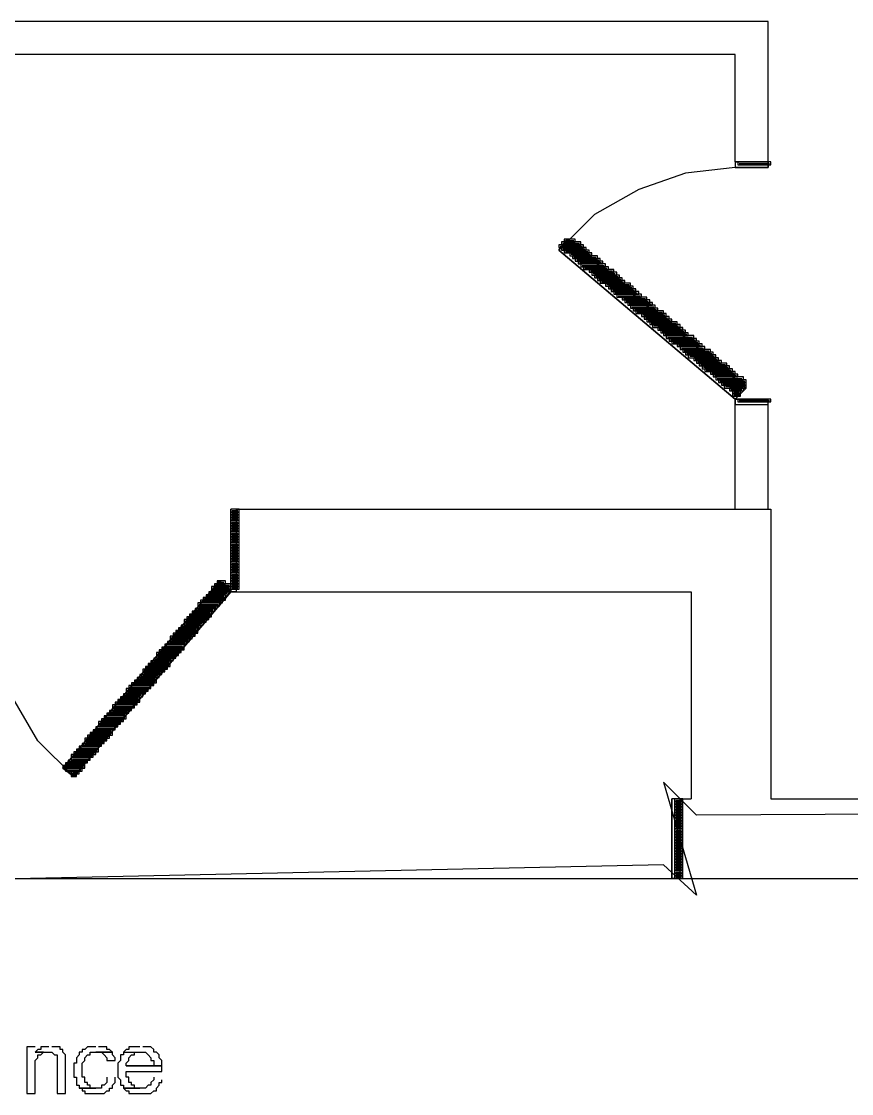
# Model space of a CAD drawing. Header units: millimetres. Extents: x 32 to 412, y 50 to 564.
# Drawn here: x 116.19 to 141.72, y 120.48 to 153.45 of the extents above; entities that cross this region are included whole.
import ezdxf

# ---------------------------------------------------------------- set-up
doc = ezdxf.new("R2010")
doc.units = ezdxf.units.MM
doc.layers.add('lease-plan', color=7, linetype='CONTINUOUS')

msp = doc.modelspace()

# ---------------------------------------------------------------- linework, layer by layer
at = {"layer": 'lease-plan', "color": 7}
for points in [[(139.153, 153.447), (92.627, 153.447)], [(139.153, 149.125), (139.153, 153.447)], [(138.136, 152.43), (92.627, 152.43)], [(138.136, 149.125), (138.136, 152.43)], [(138.136, 149.125), (139.153, 149.125)], [(138.136, 148.955), (139.153, 148.955), (139.153, 149.125), (138.136, 149.125), (138.136, 148.955), (138.136, 148.955), (139.153, 148.955), (139.153, 149.125), (138.136, 149.125), (138.136, 148.955), (138.136, 148.955)], [(138.136, 149.125), (138.136, 148.955)], [(138.22, 149.04), (139.237, 149.04), (139.237, 149.125), (138.22, 149.125), (138.22, 149.04), (138.22, 149.04)], [(138.263, 149.082), (139.195, 149.082)], [(139.153, 149.125), (139.153, 148.955)], [(139.153, 148.955), (138.136, 148.955), (136.61, 148.786), (135.17, 148.277), (133.814, 147.514), (132.712, 146.413)], [(138.136, 141.837), (132.712, 146.413), (132.966, 146.752), (138.475, 142.175), (138.136, 141.837), (138.136, 141.837)], [(132.712, 146.413), (132.966, 146.752), (138.475, 142.175), (138.136, 141.837), (132.712, 146.413), (138.136, 141.837)], [(138.475, 142.175), (132.966, 146.752), (132.712, 146.413)], [(132.881, 146.667), (133.22, 146.667), (133.22, 146.752), (132.881, 146.752), (132.881, 146.667), (132.881, 146.667)], [(132.924, 146.709), (133.178, 146.709)], [(132.712, 146.498), (133.475, 146.498), (133.475, 146.582), (132.712, 146.582), (132.712, 146.498), (132.712, 146.498)], [(132.753, 146.54), (133.431, 146.54)], [(132.797, 146.582), (133.39, 146.582), (133.39, 146.667), (132.797, 146.667), (132.797, 146.582), (132.797, 146.582)], [(132.797, 146.413), (133.559, 146.413), (133.559, 146.498), (132.797, 146.498), (132.797, 146.413), (132.797, 146.413)], [(132.838, 146.625), (133.346, 146.625)], [(132.838, 146.455), (133.516, 146.455)], [(132.881, 146.328), (133.644, 146.328), (133.644, 146.413), (132.881, 146.413), (132.881, 146.328), (132.881, 146.328)], [(132.923, 146.37), (133.601, 146.37)], [(133.051, 146.243), (133.729, 146.243), (133.729, 146.328), (133.051, 146.328), (133.051, 146.243), (133.051, 146.243)], [(133.093, 146.286), (133.686, 146.286)], [(133.136, 146.159), (133.898, 146.159), (133.898, 146.243), (133.136, 146.243), (133.136, 146.159), (133.136, 146.159)], [(133.177, 146.201), (133.855, 146.201)], [(133.22, 146.074), (133.983, 146.074), (133.983, 146.159), (133.22, 146.159), (133.22, 146.074), (133.22, 146.074)], [(133.262, 146.116), (133.94, 146.116)], [(133.305, 145.989), (134.068, 145.989), (134.068, 146.074), (133.305, 146.074), (133.305, 145.989), (133.305, 145.989)], [(133.347, 146.031), (134.024, 146.031)], [(133.39, 145.904), (134.153, 145.904), (134.153, 145.989), (133.39, 145.989), (133.39, 145.904), (133.39, 145.904)], [(133.431, 145.947), (134.109, 145.947)], [(133.475, 145.82), (134.237, 145.82), (134.237, 145.904), (133.475, 145.904), (133.475, 145.82), (133.475, 145.82)], [(133.516, 145.862), (134.194, 145.862)], [(133.644, 145.735), (134.407, 145.735), (134.407, 145.82), (133.644, 145.82), (133.644, 145.735), (133.644, 145.735)], [(133.686, 145.777), (134.363, 145.777)], [(133.729, 145.65), (134.492, 145.65), (134.492, 145.735), (133.729, 145.735), (133.729, 145.65), (133.729, 145.65)], [(133.77, 145.692), (134.448, 145.692)], [(133.814, 145.565), (134.576, 145.565), (134.576, 145.65), (133.814, 145.65), (133.814, 145.565), (133.814, 145.565)], [(133.855, 145.608), (134.533, 145.608)], [(133.898, 145.481), (134.661, 145.481), (134.661, 145.565), (133.898, 145.565), (133.898, 145.481), (133.898, 145.481)], [(133.94, 145.523), (134.618, 145.523)], [(133.983, 145.396), (134.746, 145.396), (134.746, 145.481), (133.983, 145.481), (133.983, 145.396), (133.983, 145.396)], [(134.025, 145.438), (134.702, 145.438)], [(134.153, 145.311), (134.915, 145.311), (134.915, 145.396), (134.153, 145.396), (134.153, 145.311), (134.153, 145.311)], [(134.194, 145.353), (134.872, 145.353)], [(134.237, 145.226), (135, 145.226), (135, 145.311), (134.237, 145.311), (134.237, 145.226), (134.237, 145.226)], [(134.279, 145.269), (134.956, 145.269)], [(134.322, 145.142), (135.085, 145.142), (135.085, 145.226), (134.322, 145.226), (134.322, 145.142), (134.322, 145.142)], [(134.364, 145.184), (135.041, 145.184)], [(134.407, 145.057), (135.17, 145.057), (135.17, 145.142), (134.407, 145.142), (134.407, 145.057), (134.407, 145.057)], [(134.448, 145.099), (135.126, 145.099)], [(134.492, 144.972), (135.254, 144.972), (135.254, 145.057), (134.492, 145.057), (134.492, 144.972), (134.492, 144.972)], [(134.533, 145.014), (135.211, 145.014)], [(134.661, 144.887), (135.424, 144.887), (135.424, 144.972), (134.661, 144.972), (134.661, 144.887), (134.661, 144.887)], [(134.703, 144.93), (135.38, 144.93)], [(134.746, 144.803), (135.509, 144.803), (135.509, 144.887), (134.746, 144.887), (134.746, 144.803), (134.746, 144.803)], [(134.787, 144.845), (135.465, 144.845)], [(134.831, 144.718), (135.593, 144.718), (135.593, 144.803), (134.831, 144.803), (134.831, 144.718), (134.831, 144.718)], [(134.872, 144.76), (135.55, 144.76)], [(134.915, 144.633), (135.678, 144.633), (135.678, 144.718), (134.915, 144.718), (134.915, 144.633), (134.915, 144.633)], [(134.957, 144.675), (135.634, 144.675)], [(135, 144.548), (135.763, 144.548), (135.763, 144.633), (135, 144.633), (135, 144.548), (135, 144.548)], [(135.042, 144.591), (135.719, 144.591)], [(135.085, 144.464), (135.932, 144.464), (135.932, 144.548), (135.085, 144.548), (135.085, 144.464), (135.085, 144.464)], [(135.126, 144.506), (135.889, 144.506)], [(135.254, 144.379), (136.017, 144.379), (136.017, 144.464), (135.254, 144.464), (135.254, 144.379), (135.254, 144.379)], [(135.296, 144.421), (135.973, 144.421)], [(135.339, 144.294), (136.102, 144.294), (136.102, 144.379), (135.339, 144.379), (135.339, 144.294), (135.339, 144.294)], [(135.381, 144.337), (136.058, 144.337)], [(135.424, 144.209), (136.187, 144.209), (136.187, 144.294), (135.424, 144.294), (135.424, 144.209), (135.424, 144.209)], [(135.465, 144.252), (136.143, 144.252)], [(135.509, 144.125), (136.356, 144.125), (136.356, 144.209), (135.509, 144.209), (135.509, 144.125), (135.509, 144.125)], [(135.55, 144.167), (136.312, 144.167)], [(135.593, 144.04), (136.441, 144.04), (136.441, 144.125), (135.593, 144.125), (135.593, 144.04), (135.593, 144.04)], [(135.635, 144.082), (136.397, 144.082)], [(135.763, 143.955), (136.525, 143.955), (136.525, 144.04), (135.763, 144.04), (135.763, 143.955), (135.763, 143.955)], [(135.804, 143.998), (136.482, 143.998)], [(135.848, 143.87), (136.61, 143.87), (136.61, 143.955), (135.848, 143.955), (135.848, 143.87), (135.848, 143.87)], [(135.889, 143.913), (136.567, 143.913)], [(135.932, 143.786), (136.695, 143.786), (136.695, 143.87), (135.932, 143.87), (135.932, 143.786), (135.932, 143.786)], [(135.974, 143.828), (136.651, 143.828)], [(136.017, 143.701), (136.864, 143.701), (136.864, 143.786), (136.017, 143.786), (136.017, 143.701), (136.017, 143.701)], [(136.059, 143.743), (136.821, 143.743)], [(136.102, 143.616), (136.949, 143.616), (136.949, 143.701), (136.102, 143.701), (136.102, 143.616), (136.102, 143.616)], [(136.143, 143.659), (136.906, 143.659)], [(136.187, 143.531), (137.034, 143.531), (137.034, 143.616), (136.187, 143.616), (136.187, 143.531), (136.187, 143.531)], [(136.228, 143.574), (136.99, 143.574)], [(136.356, 143.447), (137.119, 143.447), (137.119, 143.531), (136.356, 143.531), (136.356, 143.447), (136.356, 143.447)], [(136.398, 143.489), (137.075, 143.489)], [(136.441, 143.362), (137.203, 143.362), (137.203, 143.447), (136.441, 143.447), (136.441, 143.362), (136.441, 143.362)], [(136.482, 143.404), (137.16, 143.404)], [(136.525, 143.277), (137.373, 143.277), (137.373, 143.362), (136.525, 143.362), (136.525, 143.277), (136.525, 143.277)], [(136.567, 143.32), (137.329, 143.32)], [(136.61, 143.192), (137.458, 143.192), (137.458, 143.277), (136.61, 143.277), (136.61, 143.192), (136.61, 143.192)], [(136.652, 143.235), (137.414, 143.235)], [(136.695, 143.108), (137.542, 143.108), (137.542, 143.192), (136.695, 143.192), (136.695, 143.108), (136.695, 143.108)], [(136.737, 143.15), (137.499, 143.15)], [(136.864, 143.023), (137.627, 143.023), (137.627, 143.108), (136.864, 143.108), (136.864, 143.023), (136.864, 143.023)], [(136.906, 143.065), (137.584, 143.065)], [(136.949, 142.938), (137.712, 142.938), (137.712, 143.023), (136.949, 143.023), (136.949, 142.938), (136.949, 142.938)], [(136.991, 142.981), (137.668, 142.981)], [(137.034, 142.853), (137.881, 142.853), (137.881, 142.938), (137.034, 142.938), (137.034, 142.853), (137.034, 142.853)], [(137.075, 142.896), (137.838, 142.896)], [(137.119, 142.769), (137.966, 142.769), (137.966, 142.853), (137.119, 142.853), (137.119, 142.769), (137.119, 142.769)], [(137.16, 142.811), (137.923, 142.811)], [(137.203, 142.684), (138.051, 142.684), (138.051, 142.769), (137.203, 142.769), (137.203, 142.684), (137.203, 142.684)], [(137.245, 142.726), (138.007, 142.726)], [(137.373, 142.599), (138.136, 142.599), (138.136, 142.684), (137.373, 142.684), (137.373, 142.599), (137.373, 142.599)], [(137.414, 142.642), (138.092, 142.642)], [(137.458, 142.514), (138.22, 142.514), (138.22, 142.599), (137.458, 142.599), (137.458, 142.514), (137.458, 142.514)], [(137.499, 142.557), (138.177, 142.557)], [(137.542, 142.43), (138.39, 142.43), (138.39, 142.514), (137.542, 142.514), (137.542, 142.43), (137.542, 142.43)], [(137.584, 142.472), (138.346, 142.472)], [(137.627, 142.345), (138.475, 142.345), (138.475, 142.43), (137.627, 142.43), (137.627, 142.345), (137.627, 142.345)], [(137.669, 142.387), (138.431, 142.387)], [(137.712, 142.26), (138.475, 142.26), (138.475, 142.345), (137.712, 142.345), (137.712, 142.26), (137.712, 142.26)], [(137.753, 142.303), (138.431, 142.303)], [(137.797, 142.175), (138.475, 142.175), (138.475, 142.26), (137.797, 142.26), (137.797, 142.175), (137.797, 142.175)], [(137.839, 142.218), (138.432, 142.218)], [(137.966, 142.091), (138.39, 142.091), (138.39, 142.175), (137.966, 142.175), (137.966, 142.091), (137.966, 142.091)], [(138.008, 142.133), (138.346, 142.133)], [(138.051, 142.006), (138.305, 142.006), (138.305, 142.091), (138.051, 142.091), (138.051, 142.006), (138.051, 142.006)], [(138.136, 141.837), (138.475, 142.175)], [(138.051, 141.921), (138.305, 141.921), (138.305, 142.006), (138.051, 142.006), (138.051, 141.921), (138.051, 141.921)], [(138.093, 142.048), (138.262, 142.048)], [(138.093, 141.964), (138.262, 141.964)], [(138.136, 141.667), (139.153, 141.667), (139.153, 141.837), (138.136, 141.837), (138.136, 141.667), (138.136, 141.667), (139.153, 141.667), (139.153, 141.837), (138.136, 141.837), (138.136, 141.667), (138.136, 141.667)], [(138.136, 141.667), (138.136, 141.837)], [(138.136, 141.837), (139.153, 141.837)], [(138.22, 141.752), (139.237, 141.752), (139.237, 141.837), (138.22, 141.837), (138.22, 141.752), (138.22, 141.752)], [(138.263, 141.794), (139.195, 141.794)], [(139.153, 141.667), (139.153, 141.837)], [(138.136, 138.447), (138.136, 141.667)], [(138.136, 141.667), (139.153, 141.667)], [(139.153, 138.447), (139.153, 141.667)], [(122.627, 138.362), (122.881, 138.362), (122.881, 138.447), (122.627, 138.447), (122.627, 138.362), (122.627, 138.362)], [(122.627, 135.904), (122.797, 135.904), (122.797, 138.447), (122.627, 138.447), (122.627, 135.904), (122.627, 135.904), (122.797, 135.904), (122.797, 138.447), (122.627, 138.447), (122.627, 135.904), (122.627, 135.904)], [(122.797, 138.447), (122.627, 138.447)], [(122.627, 135.904), (122.627, 138.447)], [(122.627, 138.277), (122.881, 138.277), (122.881, 138.362), (122.627, 138.362), (122.627, 138.277), (122.627, 138.277)], [(122.627, 138.192), (122.881, 138.192), (122.881, 138.277), (122.627, 138.277), (122.627, 138.192), (122.627, 138.192)], [(122.627, 138.108), (122.881, 138.108), (122.881, 138.192), (122.627, 138.192), (122.627, 138.108), (122.627, 138.108)], [(122.67, 138.404), (122.839, 138.404)], [(122.67, 138.32), (122.839, 138.32)], [(122.67, 138.235), (122.839, 138.235)], [(122.67, 138.15), (122.839, 138.15)], [(122.797, 138.447), (139.237, 138.447)], [(122.797, 135.904), (122.797, 138.447)], [(139.237, 138.447), (139.237, 129.548)], [(122.627, 138.023), (122.881, 138.023), (122.881, 138.108), (122.627, 138.108), (122.627, 138.023), (122.627, 138.023)], [(122.627, 137.938), (122.881, 137.938), (122.881, 138.023), (122.627, 138.023), (122.627, 137.938), (122.627, 137.938)], [(122.627, 137.853), (122.881, 137.853), (122.881, 137.938), (122.627, 137.938), (122.627, 137.853), (122.627, 137.853)], [(122.627, 137.769), (122.881, 137.769), (122.881, 137.853), (122.627, 137.853), (122.627, 137.769), (122.627, 137.769)], [(122.67, 138.065), (122.839, 138.065)], [(122.67, 137.981), (122.839, 137.981)], [(122.67, 137.896), (122.839, 137.896)], [(122.67, 137.811), (122.839, 137.811)], [(122.627, 137.684), (122.881, 137.684), (122.881, 137.769), (122.627, 137.769), (122.627, 137.684), (122.627, 137.684)], [(122.627, 137.599), (122.881, 137.599), (122.881, 137.684), (122.627, 137.684), (122.627, 137.599), (122.627, 137.599)], [(122.627, 137.514), (122.881, 137.514), (122.881, 137.599), (122.627, 137.599), (122.627, 137.514), (122.627, 137.514)], [(122.627, 137.43), (122.881, 137.43), (122.881, 137.514), (122.627, 137.514), (122.627, 137.43), (122.627, 137.43)], [(122.67, 137.726), (122.839, 137.726)], [(122.67, 137.642), (122.839, 137.642)], [(122.67, 137.557), (122.839, 137.557)], [(122.67, 137.472), (122.839, 137.472)], [(122.627, 137.345), (122.881, 137.345), (122.881, 137.43), (122.627, 137.43), (122.627, 137.345), (122.627, 137.345)], [(122.627, 137.26), (122.881, 137.26), (122.881, 137.345), (122.627, 137.345), (122.627, 137.26), (122.627, 137.26)], [(122.627, 137.175), (122.881, 137.175), (122.881, 137.26), (122.627, 137.26), (122.627, 137.175), (122.627, 137.175)], [(122.627, 137.091), (122.881, 137.091), (122.881, 137.175), (122.627, 137.175), (122.627, 137.091), (122.627, 137.091)], [(122.67, 137.387), (122.839, 137.387)], [(122.67, 137.303), (122.839, 137.303)], [(122.67, 137.218), (122.839, 137.218)], [(122.627, 137.006), (122.881, 137.006), (122.881, 137.091), (122.627, 137.091), (122.627, 137.006), (122.627, 137.006)], [(122.627, 136.921), (122.881, 136.921), (122.881, 137.006), (122.627, 137.006), (122.627, 136.921), (122.627, 136.921)], [(122.627, 136.837), (122.881, 136.837), (122.881, 136.921), (122.627, 136.921), (122.627, 136.837), (122.627, 136.837)], [(122.627, 136.752), (122.881, 136.752), (122.881, 136.837), (122.627, 136.837), (122.627, 136.752), (122.627, 136.752)], [(122.67, 137.133), (122.839, 137.133)], [(122.67, 137.048), (122.839, 137.048)], [(122.67, 136.964), (122.839, 136.964)], [(122.67, 136.879), (122.839, 136.879)], [(122.627, 136.667), (122.881, 136.667), (122.881, 136.752), (122.627, 136.752), (122.627, 136.667), (122.627, 136.667)], [(122.627, 136.582), (122.881, 136.582), (122.881, 136.667), (122.627, 136.667), (122.627, 136.582), (122.627, 136.582)], [(122.627, 136.498), (122.881, 136.498), (122.881, 136.582), (122.627, 136.582), (122.627, 136.498), (122.627, 136.498)], [(122.627, 136.413), (122.881, 136.413), (122.881, 136.498), (122.627, 136.498), (122.627, 136.413), (122.627, 136.413)], [(122.67, 136.794), (122.839, 136.794)], [(122.67, 136.709), (122.839, 136.709)], [(122.67, 136.625), (122.839, 136.625)], [(122.67, 136.54), (122.839, 136.54)], [(117.797, 130.226), (122.627, 135.904), (122.288, 136.243), (117.458, 130.481), (117.797, 130.226), (117.797, 130.226)], [(122.627, 135.904), (122.288, 136.243), (117.458, 130.481), (117.797, 130.226), (122.627, 135.904), (117.797, 130.226)], [(117.458, 130.481), (122.288, 136.243), (122.627, 135.904)], [(122.119, 136.074), (122.627, 136.074), (122.627, 136.159), (122.119, 136.159), (122.119, 136.074), (122.119, 136.074)], [(122.203, 136.159), (122.458, 136.159), (122.458, 136.243), (122.203, 136.243), (122.203, 136.159), (122.203, 136.159)], [(122.246, 136.201), (122.415, 136.201)], [(122.627, 136.328), (122.881, 136.328), (122.881, 136.413), (122.627, 136.413), (122.627, 136.328), (122.627, 136.328)], [(122.627, 136.243), (122.881, 136.243), (122.881, 136.328), (122.627, 136.328), (122.627, 136.243), (122.627, 136.243)], [(122.627, 136.159), (122.881, 136.159), (122.881, 136.243), (122.627, 136.243), (122.627, 136.159), (122.627, 136.159)], [(122.627, 136.074), (122.881, 136.074), (122.881, 136.159), (122.627, 136.159), (122.627, 136.074), (122.627, 136.074)], [(122.67, 136.455), (122.839, 136.455)], [(122.67, 136.37), (122.839, 136.37)], [(122.67, 136.286), (122.839, 136.286)], [(122.67, 136.201), (122.839, 136.201)], [(117.797, 130.226), (116.695, 131.328), (115.848, 132.769), (115.254, 134.294), (115.085, 135.904)], [(121.949, 135.82), (122.542, 135.82), (122.542, 135.904), (121.949, 135.904), (121.949, 135.82), (121.949, 135.82)], [(121.991, 135.862), (122.499, 135.862)], [(122.034, 135.989), (122.627, 135.989), (122.627, 136.074), (122.034, 136.074), (122.034, 135.989), (122.034, 135.989)], [(122.034, 135.904), (122.627, 135.904), (122.627, 135.989), (122.034, 135.989), (122.034, 135.904), (122.034, 135.904)], [(122.075, 136.031), (122.584, 136.031)], [(122.075, 135.947), (122.584, 135.947)], [(122.161, 136.116), (122.584, 136.116)], [(122.627, 135.989), (122.881, 135.989), (122.881, 136.074), (122.627, 136.074), (122.627, 135.989), (122.627, 135.989)], [(122.797, 135.904), (122.627, 135.904)], [(122.67, 136.116), (122.839, 136.116)], [(122.67, 136.031), (122.839, 136.031)], [(122.797, 135.904), (136.78, 135.904)], [(136.78, 135.904), (136.78, 129.548)], [(121.61, 135.481), (122.288, 135.481), (122.288, 135.565), (121.61, 135.565), (121.61, 135.481), (121.61, 135.481)], [(121.653, 135.523), (122.245, 135.523)], [(121.695, 135.565), (122.373, 135.565), (122.373, 135.65), (121.695, 135.65), (121.695, 135.565), (121.695, 135.565)], [(121.737, 135.608), (122.33, 135.608)], [(121.78, 135.65), (122.458, 135.65), (122.458, 135.735), (121.78, 135.735), (121.78, 135.65), (121.78, 135.65)], [(121.822, 135.692), (122.415, 135.692)], [(121.864, 135.735), (122.458, 135.735), (122.458, 135.82), (121.864, 135.82), (121.864, 135.735), (121.864, 135.735)], [(121.906, 135.777), (122.414, 135.777)], [(121.356, 135.142), (122.034, 135.142), (122.034, 135.226), (121.356, 135.226), (121.356, 135.142), (121.356, 135.142)], [(121.398, 135.184), (121.991, 135.184)], [(121.441, 135.226), (122.034, 135.226), (122.034, 135.311), (121.441, 135.311), (121.441, 135.226), (121.441, 135.226)], [(121.482, 135.269), (121.99, 135.269)], [(121.525, 135.311), (122.119, 135.311), (122.119, 135.396), (121.525, 135.396), (121.525, 135.311), (121.525, 135.311)], [(121.567, 135.353), (122.075, 135.353)], [(121.61, 135.396), (122.203, 135.396), (122.203, 135.481), (121.61, 135.481), (121.61, 135.396), (121.61, 135.396)], [(121.652, 135.438), (122.16, 135.438)], [(121.102, 134.803), (121.695, 134.803), (121.695, 134.887), (121.102, 134.887), (121.102, 134.803), (121.102, 134.803)], [(121.143, 134.845), (121.651, 134.845)], [(121.186, 134.972), (121.864, 134.972), (121.864, 135.057), (121.186, 135.057), (121.186, 134.972), (121.186, 134.972)], [(121.186, 134.887), (121.78, 134.887), (121.78, 134.972), (121.186, 134.972), (121.186, 134.887), (121.186, 134.887)], [(121.228, 134.93), (121.736, 134.93)], [(121.229, 135.015), (121.822, 135.015)], [(121.271, 135.057), (121.949, 135.057), (121.949, 135.142), (121.271, 135.142), (121.271, 135.057), (121.271, 135.057)], [(121.314, 135.099), (121.906, 135.099)], [(120.763, 134.464), (121.441, 134.464), (121.441, 134.548), (120.763, 134.548), (120.763, 134.464), (120.763, 134.464)], [(120.805, 134.506), (121.398, 134.506)], [(120.848, 134.548), (121.525, 134.548), (121.525, 134.633), (120.848, 134.633), (120.848, 134.548), (120.848, 134.548)], [(120.89, 134.591), (121.483, 134.591)], [(120.932, 134.633), (121.61, 134.633), (121.61, 134.718), (120.932, 134.718), (120.932, 134.633), (120.932, 134.633)], [(120.975, 134.675), (121.567, 134.675)], [(121.017, 134.718), (121.61, 134.718), (121.61, 134.803), (121.017, 134.803), (121.017, 134.718), (121.017, 134.718)], [(121.059, 134.76), (121.567, 134.76)], [(120.509, 134.125), (121.186, 134.125), (121.186, 134.209), (120.509, 134.209), (120.509, 134.125), (120.509, 134.125)], [(120.593, 134.209), (121.186, 134.209), (121.186, 134.294), (120.593, 134.294), (120.593, 134.209), (120.593, 134.209)], [(120.635, 134.252), (121.143, 134.252)], [(120.678, 134.294), (121.271, 134.294), (121.271, 134.379), (120.678, 134.379), (120.678, 134.294), (120.678, 134.294)], [(120.72, 134.336), (121.228, 134.336)], [(120.763, 134.379), (121.356, 134.379), (121.356, 134.464), (120.763, 134.464), (120.763, 134.379), (120.763, 134.379)], [(120.804, 134.421), (121.312, 134.421)], [(120.254, 133.786), (120.848, 133.786), (120.848, 133.87), (120.254, 133.87), (120.254, 133.786), (120.254, 133.786)], [(120.339, 133.955), (121.017, 133.955), (121.017, 134.04), (120.339, 134.04), (120.339, 133.955), (120.339, 133.955)], [(120.339, 133.87), (120.932, 133.87), (120.932, 133.955), (120.339, 133.955), (120.339, 133.87), (120.339, 133.87)], [(120.381, 133.998), (120.974, 133.998)], [(120.381, 133.913), (120.889, 133.913)], [(120.424, 134.04), (121.102, 134.04), (121.102, 134.125), (120.424, 134.125), (120.424, 134.04), (120.424, 134.04)], [(120.466, 134.082), (121.059, 134.082)], [(120.551, 134.167), (121.144, 134.167)], [(119.915, 133.447), (120.593, 133.447), (120.593, 133.531), (119.915, 133.531), (119.915, 133.447), (119.915, 133.447)], [(120, 133.531), (120.678, 133.531), (120.678, 133.616), (120, 133.616), (120, 133.531), (120, 133.531)], [(120.042, 133.574), (120.635, 133.574)], [(120.085, 133.616), (120.763, 133.616), (120.763, 133.701), (120.085, 133.701), (120.085, 133.616), (120.085, 133.616)], [(120.127, 133.659), (120.72, 133.659)], [(120.17, 133.701), (120.763, 133.701), (120.763, 133.786), (120.17, 133.786), (120.17, 133.701), (120.17, 133.701)], [(120.211, 133.743), (120.719, 133.743)], [(120.296, 133.828), (120.804, 133.828)], [(119.661, 133.108), (120.339, 133.108), (120.339, 133.192), (119.661, 133.192), (119.661, 133.108), (119.661, 133.108)], [(119.746, 133.192), (120.339, 133.192), (120.339, 133.277), (119.746, 133.277), (119.746, 133.192), (119.746, 133.192)], [(119.787, 133.235), (120.295, 133.235)], [(119.831, 133.277), (120.424, 133.277), (120.424, 133.362), (119.831, 133.362), (119.831, 133.277), (119.831, 133.277)], [(119.872, 133.32), (120.38, 133.32)], [(119.915, 133.362), (120.509, 133.362), (120.509, 133.447), (119.915, 133.447), (119.915, 133.362), (119.915, 133.362)], [(119.957, 133.404), (120.465, 133.404)], [(119.958, 133.489), (120.551, 133.489)], [(119.407, 132.853), (120.085, 132.853), (120.085, 132.938), (119.407, 132.938), (119.407, 132.853), (119.407, 132.853)], [(119.407, 132.769), (120, 132.769), (120, 132.853), (119.407, 132.853), (119.407, 132.769), (119.407, 132.769)], [(119.449, 132.896), (120.042, 132.896)], [(119.492, 132.938), (120.17, 132.938), (120.17, 133.023), (119.492, 133.023), (119.492, 132.938), (119.492, 132.938)], [(119.534, 132.981), (120.127, 132.981)], [(119.576, 133.023), (120.254, 133.023), (120.254, 133.108), (119.576, 133.108), (119.576, 133.023), (119.576, 133.023)], [(119.619, 133.065), (120.212, 133.065)], [(119.703, 133.15), (120.296, 133.15)], [(119.153, 132.514), (119.831, 132.514), (119.831, 132.599), (119.153, 132.599), (119.153, 132.514), (119.153, 132.514)], [(119.195, 132.557), (119.788, 132.557)], [(119.237, 132.599), (119.831, 132.599), (119.831, 132.684), (119.237, 132.684), (119.237, 132.599), (119.237, 132.599)], [(119.279, 132.642), (119.787, 132.642)], [(119.322, 132.684), (119.915, 132.684), (119.915, 132.769), (119.322, 132.769), (119.322, 132.684), (119.322, 132.684)], [(119.364, 132.726), (119.872, 132.726)], [(119.448, 132.811), (119.956, 132.811)], [(118.898, 132.175), (119.492, 132.175), (119.492, 132.26), (118.898, 132.26), (118.898, 132.175), (118.898, 132.175)], [(118.94, 132.218), (119.448, 132.218)], [(118.983, 132.345), (119.661, 132.345), (119.661, 132.43), (118.983, 132.43), (118.983, 132.345), (118.983, 132.345)], [(118.983, 132.26), (119.576, 132.26), (119.576, 132.345), (118.983, 132.345), (118.983, 132.26), (118.983, 132.26)], [(119.025, 132.387), (119.618, 132.387)], [(119.025, 132.303), (119.533, 132.303)], [(119.068, 132.43), (119.746, 132.43), (119.746, 132.514), (119.068, 132.514), (119.068, 132.43), (119.068, 132.43)], [(119.11, 132.472), (119.703, 132.472)], [(118.559, 131.836), (119.237, 131.836), (119.237, 131.921), (118.559, 131.921), (118.559, 131.836), (118.559, 131.836)], [(118.602, 131.879), (119.195, 131.879)], [(118.644, 131.921), (119.322, 131.921), (119.322, 132.006), (118.644, 132.006), (118.644, 131.921), (118.644, 131.921)], [(118.686, 131.964), (119.279, 131.964)], [(118.729, 132.006), (119.407, 132.006), (119.407, 132.091), (118.729, 132.091), (118.729, 132.006), (118.729, 132.006)], [(118.771, 132.048), (119.364, 132.048)], [(118.814, 132.091), (119.407, 132.091), (119.407, 132.175), (118.814, 132.175), (118.814, 132.091), (118.814, 132.091)], [(118.855, 132.133), (119.363, 132.133)], [(118.305, 131.498), (118.983, 131.498), (118.983, 131.582), (118.305, 131.582), (118.305, 131.498), (118.305, 131.498)], [(118.348, 131.54), (118.94, 131.54)], [(118.39, 131.582), (118.983, 131.582), (118.983, 131.667), (118.39, 131.667), (118.39, 131.582), (118.39, 131.582)], [(118.431, 131.625), (118.94, 131.625)], [(118.475, 131.667), (119.068, 131.667), (119.068, 131.752), (118.475, 131.752), (118.475, 131.667), (118.475, 131.667)], [(118.516, 131.709), (119.024, 131.709)], [(118.559, 131.752), (119.153, 131.752), (119.153, 131.836), (118.559, 131.836), (118.559, 131.752), (118.559, 131.752)], [(118.601, 131.794), (119.109, 131.794)], [(118.051, 131.159), (118.644, 131.159), (118.644, 131.243), (118.051, 131.243), (118.051, 131.159), (118.051, 131.159)], [(118.136, 131.328), (118.814, 131.328), (118.814, 131.413), (118.136, 131.413), (118.136, 131.328), (118.136, 131.328)], [(118.136, 131.243), (118.729, 131.243), (118.729, 131.328), (118.136, 131.328), (118.136, 131.243), (118.136, 131.243)], [(118.177, 131.286), (118.685, 131.286)], [(118.178, 131.37), (118.771, 131.37)], [(118.22, 131.413), (118.898, 131.413), (118.898, 131.498), (118.22, 131.498), (118.22, 131.413), (118.22, 131.413)], [(118.263, 131.455), (118.856, 131.455)], [(117.712, 130.82), (118.39, 130.82), (118.39, 130.904), (117.712, 130.904), (117.712, 130.82), (117.712, 130.82)], [(117.797, 130.904), (118.475, 130.904), (118.475, 130.989), (117.797, 130.989), (117.797, 130.904), (117.797, 130.904)], [(117.839, 130.947), (118.432, 130.947)], [(117.881, 130.989), (118.559, 130.989), (118.559, 131.074), (117.881, 131.074), (117.881, 130.989), (117.881, 130.989)], [(117.924, 131.031), (118.517, 131.031)], [(117.966, 131.074), (118.559, 131.074), (118.559, 131.159), (117.966, 131.159), (117.966, 131.074), (117.966, 131.074)], [(118.008, 131.116), (118.516, 131.116)], [(118.092, 131.201), (118.601, 131.201)], [(117.458, 130.481), (118.136, 130.481), (118.136, 130.565), (117.458, 130.565), (117.458, 130.481), (117.458, 130.481)], [(117.542, 130.565), (118.136, 130.565), (118.136, 130.65), (117.542, 130.65), (117.542, 130.565), (117.542, 130.565)], [(117.584, 130.608), (118.092, 130.608)], [(117.627, 130.65), (118.22, 130.65), (118.22, 130.735), (117.627, 130.735), (117.627, 130.65), (117.627, 130.65)], [(117.669, 130.692), (118.177, 130.692)], [(117.712, 130.735), (118.305, 130.735), (118.305, 130.82), (117.712, 130.82), (117.712, 130.735), (117.712, 130.735)], [(117.753, 130.777), (118.262, 130.777)], [(117.754, 130.862), (118.347, 130.862)], [(117.797, 130.226), (117.458, 130.481)], [(117.5, 130.523), (118.093, 130.523)], [(117.542, 130.396), (118.051, 130.396), (118.051, 130.481), (117.542, 130.481), (117.542, 130.396), (117.542, 130.396)], [(117.585, 130.438), (118.008, 130.438)], [(117.712, 130.311), (117.966, 130.311), (117.966, 130.396), (117.712, 130.396), (117.712, 130.311), (117.712, 130.311)], [(117.712, 130.226), (117.881, 130.226), (117.881, 130.311), (117.712, 130.311), (117.712, 130.226), (117.712, 130.226)], [(117.754, 130.353), (117.923, 130.353)], [(117.754, 130.269), (117.839, 130.269)], [(332.797, 130.057), (136.949, 129.04), (135.932, 130.057)], [(136.949, 129.04), (135.932, 130.057), (136.949, 126.582)], [(135.932, 130.057), (136.949, 126.582), (135.932, 127.514)], [(333.814, 129.04), (332.797, 130.057), (136.949, 129.04)], [(136.187, 127.091), (136.441, 127.091), (136.441, 129.548), (136.187, 129.548), (136.187, 127.091), (136.187, 127.091), (136.441, 127.091), (136.441, 129.548), (136.187, 129.548), (136.187, 127.091), (136.187, 127.091)], [(136.441, 129.548), (136.187, 129.548)], [(136.187, 127.091), (136.187, 129.548)], [(136.271, 129.464), (136.525, 129.464), (136.525, 129.548), (136.271, 129.548), (136.271, 129.464), (136.271, 129.464)], [(136.271, 129.379), (136.525, 129.379), (136.525, 129.464), (136.271, 129.464), (136.271, 129.379), (136.271, 129.379)], [(136.271, 129.294), (136.525, 129.294), (136.525, 129.379), (136.271, 129.379), (136.271, 129.294), (136.271, 129.294)], [(136.271, 129.209), (136.525, 129.209), (136.525, 129.294), (136.271, 129.294), (136.271, 129.209), (136.271, 129.209)], [(136.314, 129.506), (136.483, 129.506)], [(136.314, 129.421), (136.483, 129.421)], [(136.314, 129.336), (136.483, 129.336)], [(136.314, 129.252), (136.483, 129.252)], [(136.441, 129.548), (136.78, 129.548)], [(136.441, 127.091), (136.441, 129.548)], [(139.237, 129.548), (143.559, 129.548)], [(136.271, 129.125), (136.525, 129.125), (136.525, 129.209), (136.271, 129.209), (136.271, 129.125), (136.271, 129.125)], [(136.271, 129.04), (136.525, 129.04), (136.525, 129.125), (136.271, 129.125), (136.271, 129.04), (136.271, 129.04)], [(136.271, 128.955), (136.525, 128.955), (136.525, 129.04), (136.271, 129.04), (136.271, 128.955), (136.271, 128.955)], [(136.271, 128.87), (136.525, 128.87), (136.525, 128.955), (136.271, 128.955), (136.271, 128.87), (136.271, 128.87)], [(136.314, 129.167), (136.483, 129.167)], [(136.314, 129.082), (136.483, 129.082)], [(136.314, 128.998), (136.483, 128.998)], [(136.314, 128.913), (136.483, 128.913)], [(136.271, 128.786), (136.525, 128.786), (136.525, 128.87), (136.271, 128.87), (136.271, 128.786), (136.271, 128.786)], [(136.271, 128.701), (136.525, 128.701), (136.525, 128.786), (136.271, 128.786), (136.271, 128.701), (136.271, 128.701)], [(136.271, 128.616), (136.525, 128.616), (136.525, 128.701), (136.271, 128.701), (136.271, 128.616), (136.271, 128.616)], [(136.271, 128.531), (136.525, 128.531), (136.525, 128.616), (136.271, 128.616), (136.271, 128.531), (136.271, 128.531)], [(136.314, 128.828), (136.483, 128.828)], [(136.314, 128.743), (136.483, 128.743)], [(136.314, 128.659), (136.483, 128.659)], [(136.314, 128.574), (136.483, 128.574)], [(136.271, 128.447), (136.525, 128.447), (136.525, 128.531), (136.271, 128.531), (136.271, 128.447), (136.271, 128.447)], [(136.271, 128.362), (136.525, 128.362), (136.525, 128.447), (136.271, 128.447), (136.271, 128.362), (136.271, 128.362)], [(136.271, 128.277), (136.525, 128.277), (136.525, 128.362), (136.271, 128.362), (136.271, 128.277), (136.271, 128.277)], [(136.271, 128.192), (136.525, 128.192), (136.525, 128.277), (136.271, 128.277), (136.271, 128.192), (136.271, 128.192)], [(136.314, 128.489), (136.483, 128.489)], [(136.314, 128.404), (136.483, 128.404)], [(136.314, 128.32), (136.483, 128.32)], [(136.271, 128.108), (136.525, 128.108), (136.525, 128.192), (136.271, 128.192), (136.271, 128.108), (136.271, 128.108)], [(136.271, 128.023), (136.525, 128.023), (136.525, 128.108), (136.271, 128.108), (136.271, 128.023), (136.271, 128.023)], [(136.271, 127.938), (136.525, 127.938), (136.525, 128.023), (136.271, 128.023), (136.271, 127.938), (136.271, 127.938)], [(136.271, 127.853), (136.525, 127.853), (136.525, 127.938), (136.271, 127.938), (136.271, 127.853), (136.271, 127.853)], [(136.314, 128.235), (136.483, 128.235)], [(136.314, 128.15), (136.483, 128.15)], [(136.314, 128.065), (136.483, 128.065)], [(136.314, 127.981), (136.483, 127.981)], [(136.271, 127.769), (136.525, 127.769), (136.525, 127.853), (136.271, 127.853), (136.271, 127.769), (136.271, 127.769)], [(136.271, 127.684), (136.525, 127.684), (136.525, 127.769), (136.271, 127.769), (136.271, 127.684), (136.271, 127.684)], [(136.271, 127.599), (136.525, 127.599), (136.525, 127.684), (136.271, 127.684), (136.271, 127.599), (136.271, 127.599)], [(136.271, 127.514), (136.525, 127.514), (136.525, 127.599), (136.271, 127.599), (136.271, 127.514), (136.271, 127.514)], [(136.314, 127.896), (136.483, 127.896)], [(136.314, 127.811), (136.483, 127.811)], [(136.314, 127.726), (136.483, 127.726)], [(136.314, 127.642), (136.483, 127.642)], [(136.949, 126.582), (135.932, 127.514), (92.712, 126.582)], [(135.932, 127.514), (92.712, 126.582), (93.644, 127.514)], [(136.271, 127.43), (136.525, 127.43), (136.525, 127.514), (136.271, 127.514), (136.271, 127.43), (136.271, 127.43)], [(136.271, 127.345), (136.525, 127.345), (136.525, 127.43), (136.271, 127.43), (136.271, 127.345), (136.271, 127.345)], [(136.271, 127.26), (136.525, 127.26), (136.525, 127.345), (136.271, 127.345), (136.271, 127.26), (136.271, 127.26)], [(136.271, 127.175), (136.525, 127.175), (136.525, 127.26), (136.271, 127.26), (136.271, 127.175), (136.271, 127.175)], [(136.314, 127.557), (136.483, 127.557)], [(136.314, 127.472), (136.483, 127.472)], [(136.314, 127.387), (136.483, 127.387)], [(136.314, 127.303), (136.483, 127.303)], [(90.763, 127.091), (139.153, 127.091)], [(136.441, 127.091), (136.187, 127.091)], [(136.271, 127.091), (136.525, 127.091), (136.525, 127.175), (136.271, 127.175), (136.271, 127.091), (136.271, 127.091)], [(136.314, 127.218), (136.483, 127.218)], [(136.314, 127.133), (136.483, 127.133)], [(136.441, 127.091), (143.559, 127.091)], [(116.61, 121.921), (116.356, 121.921), (116.356, 120.481), (116.61, 120.481), (116.61, 121.498), (116.695, 121.582), (116.695, 121.667), (116.78, 121.667), (116.864, 121.752), (116.61, 121.752)], [(117.034, 121.921), (116.864, 121.921), (116.78, 121.921), (116.78, 121.836), (116.695, 121.836), (116.61, 121.752), (117.034, 121.752), (117.119, 121.752), (117.203, 121.667), (117.288, 121.667), (117.288, 120.481), (117.542, 120.481), (117.542, 121.667), (117.458, 121.752), (117.458, 121.836), (117.373, 121.836), (117.373, 121.921), (117.288, 121.921), (117.203, 121.921), (117.119, 121.921)], [(116.61, 121.752), (116.864, 121.752), (117.034, 121.752)], [(118.475, 121.921), (118.305, 121.921), (118.22, 121.921), (118.136, 121.836), (118.051, 121.836), (118.051, 121.752), (117.966, 121.752), (117.966, 121.667), (117.881, 121.582), (117.881, 121.413), (117.797, 121.413), (117.797, 120.989), (117.881, 120.989), (117.881, 120.735), (117.966, 120.735), (117.966, 120.65), (118.475, 120.65), (118.39, 120.65), (118.305, 120.65), (118.305, 120.735), (118.22, 120.735), (118.22, 120.82), (118.136, 120.82), (118.136, 120.989), (118.051, 120.989), (118.051, 121.413), (118.136, 121.498), (118.136, 121.582), (118.22, 121.667), (118.305, 121.667), (118.305, 121.752), (118.475, 121.752), (118.983, 121.752), (118.898, 121.836), (118.814, 121.836), (118.814, 121.921), (118.729, 121.921), (118.644, 121.921), (118.559, 121.921)], [(118.983, 121.752), (118.475, 121.752), (118.644, 121.752), (118.729, 121.667), (118.814, 121.582), (118.814, 121.498), (119.068, 121.498), (119.068, 121.582), (118.983, 121.667), (118.983, 121.752)], [(119.322, 121.752), (119.322, 121.667), (119.237, 121.667), (119.237, 121.498), (119.153, 121.413), (119.153, 120.989), (119.237, 120.904), (119.237, 120.735), (119.322, 120.735), (119.322, 120.65), (119.831, 120.65), (119.661, 120.65), (119.661, 120.735), (119.576, 120.735), (119.576, 120.82), (119.492, 120.82), (119.492, 120.989), (119.407, 120.989), (119.407, 121.159), (120.509, 121.159), (120.509, 121.328), (119.407, 121.328), (119.407, 121.413), (119.492, 121.498), (119.492, 121.582), (119.576, 121.667), (119.661, 121.667), (119.661, 121.752), (119.831, 121.752)], [(119.831, 121.921), (119.661, 121.921), (119.492, 121.921), (119.492, 121.836), (119.407, 121.836), (119.322, 121.752), (119.915, 121.752), (120, 121.752), (120.085, 121.667), (120.17, 121.582), (120.17, 121.498), (120.254, 121.498), (120.254, 121.328), (119.407, 121.328), (120.509, 121.328), (120.509, 121.498), (120.424, 121.582), (120.424, 121.667), (120.339, 121.752), (120.254, 121.752), (120.254, 121.836), (120.17, 121.921), (120.085, 121.921), (120, 121.921), (119.915, 121.921)], [(118.814, 120.989), (118.814, 120.82), (118.729, 120.735), (118.644, 120.735), (118.644, 120.65), (118.559, 120.65), (117.966, 120.65), (118.051, 120.65), (118.051, 120.565), (118.136, 120.565), (118.136, 120.481), (118.22, 120.481), (118.39, 120.481), (118.559, 120.481), (118.729, 120.481), (118.814, 120.565), (118.898, 120.565), (118.898, 120.65), (118.983, 120.65), (118.983, 120.735), (119.068, 120.82), (119.068, 120.989)], [(120.254, 120.989), (120.254, 120.904), (120.17, 120.82), (120.17, 120.735), (120.085, 120.735), (120, 120.65), (119.322, 120.65), (119.407, 120.565), (119.492, 120.565), (119.492, 120.481), (119.661, 120.481), (119.831, 120.481), (120, 120.481), (120.17, 120.481), (120.254, 120.565), (120.339, 120.565), (120.339, 120.65), (120.424, 120.735), (120.424, 120.82), (120.509, 120.82), (120.509, 120.904)]]:
    msp.add_lwpolyline(points, dxfattribs=at)

doc.saveas('drawing.dxf')
